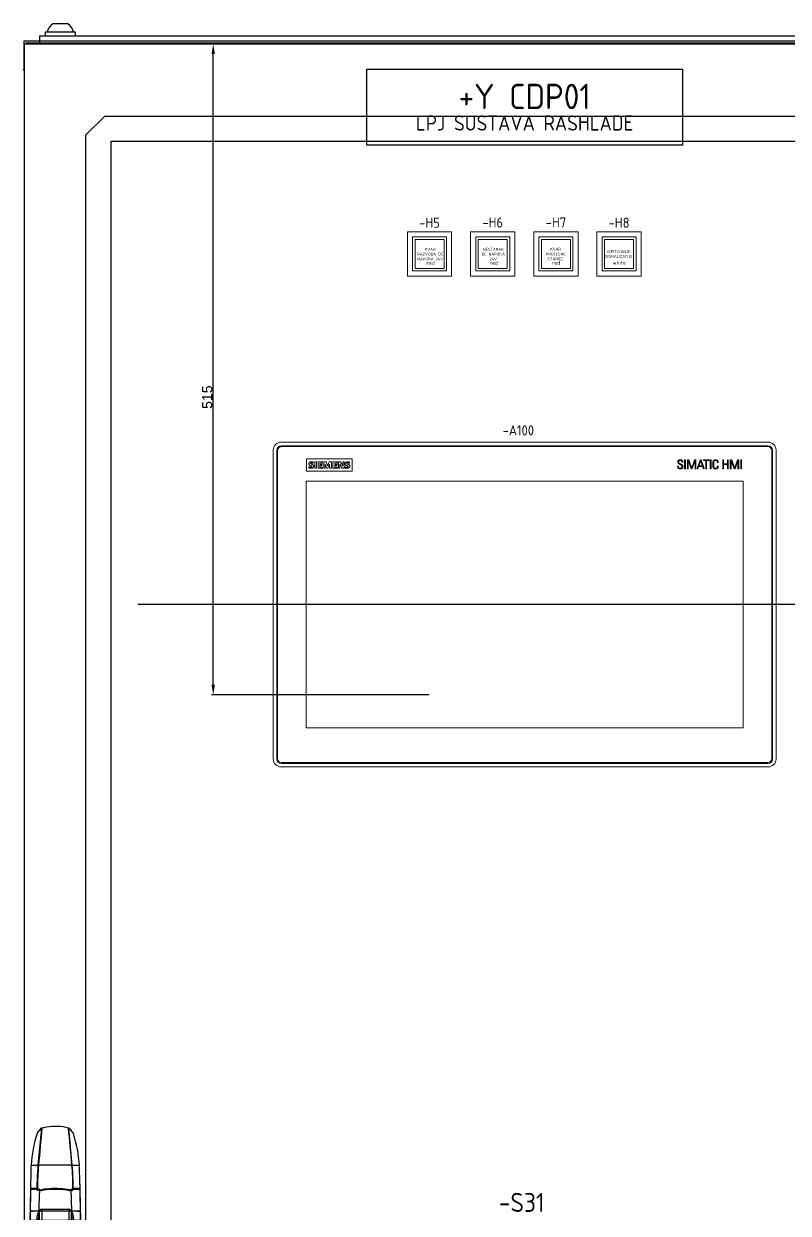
# Model space of a CAD drawing. Header units: millimetres. Extents: x 42151 to 59780, y 37376 to 44547.
# Drawn here: x 43229 to 43834, y 43074 to 44015 of the extents above; entities that cross this region are included whole.
import ezdxf
from ezdxf.enums import TextEntityAlignment as Align

# ---------------------------------------------------------------- set-up
doc = ezdxf.new("R2010")
doc.units = ezdxf.units.MM
doc.set_wipeout_variables(frame=1)
doc.layers.add('! NO PLOT !', color=7, linetype='Continuous', true_color=0xff75dd, plot=False)
doc.layers.add('000-PI-Oprema', color=30, linetype='Continuous', lineweight=5)
for name, color, linetype in [('000-PI-ORMAR', 2, 'Continuous'), ('000-PI_TEXT', 7, 'Continuous'), ('AUT_7', 7, 'Continuous')]:
    doc.layers.add(name, color=color, linetype=linetype)
doc.styles.add('PI0', font='isocpeur.ttf', dxfattribs={"width": 0.9})
doc.styles.get("Standard").update_dxf_attribs({"font": 'arial.ttf'})
doc.dimstyles.new('ISO-25-lb', dxfattribs={"dimtxt": 8, "dimasz": 8, "dimexe": 1.25, "dimexo": 0.625, "dimtad": 1, "dimtxsty": 'Standard', "dimcen": 5, "dimadec": 0, "dimazin": 0, "dimtfac": 1, "dimtmove": 0, "dimatfit": 3, "dimfxl": 1, "dimarcsym": 0})

# ---------------------------------------------------------------- blocks, each defined once
blk = doc.blocks.new('*U97')
at = {"layer": '000-PI-ORMAR'}
for p, q in [((-13.41, 105.24), (-10.65, 134.6)), ((-10.48, 134.65), (-10.91, 134.53)), ((10.91, 134.53), (10.48, 134.65)), ((13.41, 105.24), (10.65, 134.6)), ((-19.14, 105.24), (-13.41, 105.24)), ((13.2, 105.24), (-13.2, 105.24)), ((13.41, 105.24), (19.14, 105.24)), ((-19.31, 101.34), (-19.67, 86.25)), ((19.67, 86.25), (19.31, 101.34)), ((-19.67, 86.25), (-20.5, 27.74)), ((-19.67, 86.25), (-20.14, 61.02)), ((-19.67, 86.25), (-12.5, 86.25)), ((-19.66, 87.03), (-14.25, 87.03)), ((-14.15, 86.25), (-14.25, 87.03)), ((-14.02, 85.32), (-14.15, 86.25)), ((-12.5, 86.25), (-13.43, 60.26)), ((-11.21, 85.08), (-12.5, 86.25)), ((12.5, 86.25), (11.21, 85.08)), ((11.99, 85.79), (14.02, 85.32)), ((12.5, 86.25), (19.67, 86.25)), ((13.43, 60.26), (12.5, 86.25)), ((14.02, 85.32), (14.15, 86.25)), ((14.15, 86.25), (14.25, 87.03)), ((14.25, 87.03), (19.66, 87.03)), ((20.5, 27.74), (19.67, 86.25)), ((20.15, 60.62), (19.67, 86.25)), ((-20.01, 69.28), (-12.67, 69.28)), ((-20.01, 68.98), (-17.35, 68.98)), ((-17.35, 69.28), (17.35, 69.28)), ((-12.67, 69.28), (-12.65, 69.31)), ((-12.65, 69.31), (-12.65, -39.07)), ((-10.73, 70.49), (-10.73, -40.96)), ((-10.73, 70.49), (10.73, 70.49)), ((10.73, 70.49), (10.73, -40.96)), ((12.65, 69.31), (12.65, -39.07)), ((12.65, 69.31), (12.67, 69.28)), ((12.67, 69.28), (20.01, 69.28)), ((17.35, 68.98), (20.01, 68.98)), ((-20.13, 61.86), (-17.35, 61.86)), ((-20.13, 61.85), (-14.69, 61.85)), ((-17.35, 61.85), (17.35, 61.85)), ((-15, 32.81), (-13.43, 60.26)), ((-13.27, -35.12), (-14.69, 61.85)), ((14.69, 61.85), (13.27, -35.12)), ((13.43, 60.26), (15, 32.81)), ((14.69, 61.85), (20.13, 61.85)), ((17.35, 61.86), (20.13, 61.86)), ((20.5, 27.74), (20.31, 48.52)), ((-20.44, 35.92), (-20.5, 27.74)), ((-20.47, 32.81), (-15, 32.81)), ((15, 32.81), (20.47, 32.81)), ((-20.5, 27.74), (-20.09, -55.06)), ((-17.16, 17.77), (-20.5, 23.44)), ((-19.8, 21.43), (19.8, 21.43)), ((20.5, 23.44), (17.16, 17.77)), ((20.09, -55.06), (20.5, 27.74)), ((-17.16, 14.16), (-20.5, 16.99)), ((-17.16, 17.77), (-17.16, -47.43)), ((-16.24, 2.4), (-16.48, 15.53)), ((-16.48, 15.53), (-16.48, -46.12)), ((-16.36, 10.54), (-16.48, 13.04)), ((16.48, 15.53), (16.24, 2.4)), ((16.48, 13.04), (16.36, 10.54)), ((16.48, 15.53), (16.48, -46.12)), ((17.16, 17.77), (17.16, -47.43)), ((20.5, 16.99), (17.16, 14.16)), ((-17.16, 2.54), (-20.5, 2.61)), ((-16.24, 2.4), (-16.48, 2.51)), ((-16.24, -35.11), (-16.24, 2.4)), ((16.48, 2.51), (16.24, 2.4)), ((16.24, 2.4), (16.24, -35.11)), ((20.5, 2.61), (17.16, 2.54)), ((-20.5, -18.21), (-20.36, -35.12)), ((20.36, -35.12), (20.5, -18.21)), ((-20.47, -22.52), (20.47, -22.52)), ((-11.5, -22.68), (-11.5, -29.51)), ((-20.36, -35.12), (-13.27, -35.12)), ((-16.24, -35.11), (16.24, -35.11)), ((13.27, -35.12), (20.36, -35.12)), ((-20.25, -44.17), (-20.09, -55.06)), ((-20.25, -44.17), (20.25, -44.17)), ((-16.48, -46.12), (-16.38, -43.78)), ((-16.38, -43.78), (16.38, -43.78)), ((-10.73, -40.96), (10.73, -40.96)), ((16.38, -43.78), (16.48, -46.12)), ((20.09, -55.06), (20.25, -44.17)), ((-20.16, -50.42), (-17.16, -47.43)), ((-20.09, -55.06), (20.09, -55.06)), ((-20.09, -55.06), (-19.2, -96.13)), ((-20.08, -55.68), (-14.03, -55.68)), ((-14.03, -55.68), (-13.85, -55.06)), ((-13.42, -100.67), (-14.03, -55.68)), ((-13.85, -55.06), (-13.67, -54.42)), ((13.42, -100.67), (14.03, -55.68)), ((13.85, -55.06), (13.67, -54.42)), ((14.03, -55.68), (13.85, -55.06)), ((14.03, -55.68), (20.08, -55.68)), ((17.16, -47.43), (20.16, -50.42)), ((19.2, -96.13), (20.09, -55.06)), ((-18.98, -100.67), (-13.42, -100.67)), ((13.08, -100.67), (-13.08, -100.67)), ((13.42, -100.67), (18.98, -100.67)), ((-17.11, -114.85), (-12.02, -114.85)), ((11.71, -114.85), (-11.71, -114.85)), ((12.02, -114.85), (17.11, -114.85)), ((-9.7, -134.82), (-8.04, -135.19)), ((-7.82, -135.23), (-8.04, -135.19)), ((7.82, -135.23), (8.04, -135.19)), ((8.04, -135.19), (9.7, -134.82))]:
    blk.add_line(p, q, dxfattribs=at)
for points in [[(-10.91, 134.53), (-11.6, 133.9), (-12.24, 133.24), (-12.84, 132.55), (-13.41, 131.8), (-13.93, 131.03), (-14.4, 130.23)], [(10.48, 134.65), (8.34, 135.15), (6.17, 135.54), (3.98, 135.81), (1.73, 135.97), (-0.54, 136), (-2.8, 135.91), (-4.73, 135.73), (-6.65, 135.46), (-8.58, 135.1), (-10.48, 134.65)], [(14.4, 130.23), (13.7, 131.38), (12.89, 132.48), (12.28, 133.2), (11.62, 133.89), (10.91, 134.53)], [(-14.4, 130.23), (-15.31, 127.22), (-16.14, 124.17), (-16.87, 121.1), (-17.51, 118.01), (-18.07, 114.85), (-18.52, 111.66), (-18.88, 108.46), (-19.14, 105.24)], [(19.14, 105.24), (18.88, 108.42), (18.53, 111.59), (18.09, 114.73), (17.54, 117.85), (16.9, 120.99), (16.16, 124.1), (15.33, 127.18), (14.4, 130.23)], [(-19.14, 105.24), (-19.19, 104.29), (-19.24, 103.32), (-19.28, 102.34), (-19.31, 101.34)], [(-14.25, 87.03), (-14.23, 90.25), (-14.16, 93.45), (-14.03, 96.61), (-13.86, 99.69), (-13.64, 102.68), (-13.41, 105.24)], [(14.25, 87.03), (14.23, 90.25), (14.16, 93.45), (14.03, 96.61), (13.86, 99.69), (13.64, 102.68), (13.41, 105.24)], [(19.31, 101.34), (19.28, 102.33), (19.24, 103.31), (19.19, 104.28), (19.14, 105.24)], [(-14.02, 85.32), (-12.17, 85.75), (-11.99, 85.79)], [(-11.99, 85.79), (-10.29, 86.12), (-8.39, 86.43), (-6.48, 86.67), (-4.5, 86.86), (-2.52, 86.97), (-0.52, 87.02), (1.47, 87.01), (3.57, 86.92), (5.67, 86.76), (7.76, 86.52), (9.87, 86.2), (11.96, 85.8), (11.99, 85.79)], [(11.21, 85.08), (8.78, 85.48), (6.33, 85.78), (3.84, 85.99), (1.34, 86.1), (-0.75, 86.11), (-2.84, 86.05), (-4.93, 85.91), (-7.03, 85.71), (-9.13, 85.43), (-11.21, 85.08)], [(-12.67, 69.28), (-13.17, 68.42), (-13.6, 67.5), (-13.96, 66.55), (-14.26, 65.56), (-14.48, 64.55), (-14.62, 63.52), (-14.69, 62.48), (-14.69, 61.85)], [(-12.65, 69.31), (-12.5, 69.52), (-12.34, 69.72), (-12.17, 69.89), (-11.98, 70.05), (-11.79, 70.18), (-11.59, 70.29), (-11.38, 70.38), (-11.17, 70.44), (-10.95, 70.48), (-10.73, 70.49)], [(10.73, 70.49), (10.95, 70.48), (11.17, 70.44), (11.38, 70.38), (11.59, 70.29), (11.79, 70.18), (11.98, 70.05), (12.17, 69.89), (12.34, 69.72), (12.5, 69.52), (12.65, 69.31)], [(14.69, 61.85), (14.67, 62.89), (14.57, 63.93), (14.4, 64.96), (14.15, 65.96), (13.83, 66.94), (13.43, 67.87), (12.97, 68.77), (12.67, 69.28)], [(-16.48, 15.53), (-16.52, 15.9), (-16.59, 16.26), (-16.68, 16.61), (-16.78, 16.95), (-16.91, 17.28), (-17.06, 17.59), (-17.16, 17.77)], [(17.16, 17.77), (17, 17.47), (16.86, 17.16), (16.74, 16.83), (16.64, 16.48), (16.56, 16.13), (16.51, 15.76), (16.48, 15.53)], [(-16.38, -43.78), (-16.36, -43.11), (-16.33, -42.38), (-16.31, -41.59), (-16.3, -40.74), (-16.28, -39.86), (-16.27, -38.93), (-16.26, -37.98), (-16.25, -37), (-16.24, -36.01), (-16.24, -35.11)], [(-13.27, -35.12), (-13.22, -36.16), (-13.09, -37.2), (-12.89, -38.21), (-12.65, -39.07)], [(12.65, -39.07), (12.92, -38.08), (13.11, -37.06), (13.23, -36.02), (13.27, -35.12)], [(16.24, -35.11), (16.24, -36.11), (16.25, -37.1), (16.26, -38.08), (16.27, -39.03), (16.28, -39.95), (16.3, -40.83), (16.32, -41.67), (16.34, -42.45), (16.36, -43.18), (16.38, -43.78)], [(-17.16, -47.43), (-17, -47.26), (-16.86, -47.08), (-16.74, -46.88), (-16.64, -46.68), (-16.56, -46.47), (-16.51, -46.26), (-16.48, -46.12)], [(-12.65, -39.07), (-12.44, -39.63), (-12.15, -40.14), (-11.97, -40.36), (-11.77, -40.56), (-11.53, -40.73), (-11.26, -40.86), (-11.05, -40.93), (-10.83, -40.96), (-10.73, -40.96)], [(10.73, -40.96), (10.96, -40.94), (11.17, -40.9), (11.37, -40.82), (11.56, -40.71), (11.83, -40.51), (12.05, -40.27), (12.34, -39.82), (12.56, -39.33), (12.65, -39.07)], [(16.48, -46.12), (16.52, -46.34), (16.59, -46.55), (16.68, -46.76), (16.78, -46.96), (16.91, -47.15), (17.06, -47.33), (17.16, -47.43)], [(-9.57, -55.06), (-9.95, -55.01), (-11.82, -54.74), (-13.67, -54.42)], [(9.58, -55.06), (7.81, -55.27), (5.83, -55.45), (3.77, -55.58), (1.71, -55.66), (-0.35, -55.68), (-2.41, -55.64), (-4.3, -55.56), (-6.19, -55.42), (-8.06, -55.24), (-9.57, -55.06)], [(13.67, -54.42), (11.74, -54.75), (9.78, -55.04), (9.58, -55.06)], [(8.89, -73.85), (9.63, -74.62), (10.32, -75.46), (10.92, -76.35), (11.44, -77.29), (11.87, -78.24), (12.2, -79.23), (12.45, -80.24), (12.61, -81.28), (12.67, -82.26), (12.65, -83.25), (12.54, -84.24), (12.35, -85.2), (12.09, -86.12), (11.75, -87.01), (11.34, -87.88), (10.86, -88.7), (10.31, -89.5), (9.69, -90.26), (9.02, -90.96), (8.29, -91.61), (7.47, -92.23), (6.61, -92.78), (5.69, -93.26), (4.75, -93.67), (3.73, -94.02), (2.68, -94.28), (1.61, -94.45), (0.54, -94.54), (-0.57, -94.54), (-1.67, -94.44), (-2.76, -94.26), (-3.83, -93.99), (-4.88, -93.62), (-5.89, -93.17), (-6.86, -92.63), (-7.77, -92.01), (-8.62, -91.33), (-9.4, -90.57), (-10.12, -89.75), (-10.76, -88.87), (-11.29, -87.97), (-11.74, -87.03), (-12.11, -86.06), (-12.38, -85.06), (-12.56, -84.1), (-12.66, -83.12), (-12.67, -82.14), (-12.6, -81.17), (-12.45, -80.24), (-12.23, -79.31), (-11.93, -78.41), (-11.57, -77.54), (-11.12, -76.68), (-10.6, -75.85), (-10.01, -75.07), (-9.37, -74.34), (-8.63, -73.62), (-7.83, -72.97), (-6.98, -72.38), (-6.09, -71.86), (-5.12, -71.4), (-4.11, -71.02), (-3.07, -70.73), (-2.02, -70.52), (-0.95, -70.4), (0.13, -70.37), (1.22, -70.42), (2.29, -70.56), (3.33, -70.79), (4.36, -71.11), (5.35, -71.51), (6.31, -71.98), (7.22, -72.53), (8.08, -73.16), (8.89, -73.85)], [(-19.2, -96.13), (-19.11, -98.4), (-18.98, -100.67)], [(-18.98, -100.67), (-18.85, -102.42), (-18.69, -104.15), (-18.51, -105.85), (-18.3, -107.56), (-18.07, -109.24), (-17.82, -110.87), (-17.65, -111.9), (-17.47, -112.9), (-17.29, -113.89), (-17.11, -114.85)], [(-12.02, -114.85), (-12.39, -112.52), (-12.71, -110.05), (-12.98, -107.48), (-13.2, -104.81), (-13.36, -102.07), (-13.42, -100.67)], [(12.02, -114.85), (12.39, -112.52), (12.71, -110.05), (12.98, -107.48), (13.2, -104.81), (13.36, -102.07), (13.42, -100.67)], [(17.11, -114.85), (17.38, -113.41), (17.65, -111.91), (17.9, -110.36), (18.14, -108.72), (18.37, -107.03), (18.57, -105.3), (18.69, -104.16), (18.8, -103.01), (18.89, -101.85), (18.98, -100.67)], [(18.98, -100.67), (19.11, -98.4), (19.2, -96.13)], [(-17.11, -114.85), (-16.46, -117.91), (-15.73, -120.91), (-14.94, -123.85), (-14.07, -126.74), (-13.14, -129.58), (-12.14, -132.35)], [(-8.04, -135.19), (-10.47, -123.49), (-12.02, -114.85)], [(8.04, -135.19), (10.47, -123.49), (12.02, -114.85)], [(12.14, -132.35), (13.13, -129.6), (14.06, -126.78), (14.92, -123.9), (15.72, -120.95), (16.45, -117.93), (17.11, -114.85)], [(-12.14, -132.35), (-11.58, -132.99), (-10.98, -133.61), (-10.36, -134.22), (-9.7, -134.82)], [(-7.82, -135.23), (-5.94, -135.56), (-4.05, -135.79), (-2.15, -135.94), (-0.2, -136), (1.74, -135.96), (3.69, -135.83), (5.76, -135.58), (7.82, -135.23)], [(9.7, -134.82), (10.35, -134.23), (10.98, -133.62), (11.57, -132.99), (12.14, -132.35)]]:
    blk.add_lwpolyline(points, dxfattribs=at)
blk.add_circle((0, -82.1), 8.15, dxfattribs=at)
for centre, major_axis, ratio, start_param, end_param in [((73, -135.16), (0, 546.84), 0.175521, 1.054802, 1.115623), ((-73, -135.16), (0, 546.84), 0.175521, -1.115623, -1.054802), ((-7.53, 87.2), (0, 37), 0.175521, 1.061397, 1.596486), ((7.53, 87.2), (0, 37), 0.175521, 4.6867, 5.221788), ((-7.53, 87.2), (0, 37), 0.175521, -4.6867, -4.66155), ((7.53, 87.2), (0, 37), 0.175521, 4.66155, 4.6867), ((-19.46, 12.78), (-3, 0), 0.71325, 3.261467, 3.839724), ((19.46, 12.78), (-3, 0), 0.71325, 5.585054, 6.163311), ((-19.46, 2.51), (-3, 0), 0.017452, 3.261467, 3.839724), ((19.46, 2.51), (-3, 0), 0.017452, -0.698132, -0.119874), ((137.46, -39.64), (0, 669.86), 0.225671, -4.689366, -4.621155), ((-137.46, -39.64), (0, 669.86), 0.225671, 4.621155, 4.689366), ((-5.86, -95.36), (0, 32.42), 0.225671, 1.735147, 2.215471), ((5.86, -95.36), (0, 32.42), 0.225671, 4.067714, 4.548039), ((21.21, -9.07), (0, 180.2), 0.225671, -4.085045, -3.936826), ((-21.21, -9.07), (0, 180.2), 0.225671, 3.936826, 4.085045)]:
    blk.add_ellipse(centre, major_axis=major_axis, ratio=ratio, start_param=start_param, end_param=end_param, dxfattribs=at)
blk = doc.blocks.new('A$C4c17df16')
at = {"layer": '000-PI-ORMAR'}
blk.add_blockref('*U97', (-3.99, -1008.35), dxfattribs=at)
blk = doc.blocks.new('8806000_2000x800x600')
at = {"layer": '! NO PLOT !'}
for p, q in [((-3755.82, 1846.75), (-3770.82, 1831.75)), ((-3090.82, 1846.75), (-3755.82, 1846.75)), ((-3770.82, 1831.75), (-3770.82, -8.25)), ((-3750.82, 1826.75), (-3750.82, -3.25)), ((-3095.82, 1826.75), (-3750.82, 1826.75))]:
    blk.add_line(p, q, dxfattribs=at)
at = {"layer": '000-PI-ORMAR'}
for p, q in [((-3784.83, 1920), (-3796.83, 1920)), ((-3807.08, 1904), (-3807.08, 1910.5)), ((-3807.08, 1910.5), (-3039.58, 1910.5)), ((-3778.83, 1913.4), (-3802.83, 1913.4)), ((-3802.83, 1913.4), (-3802.83, 1910.5)), ((-3778.83, 1910.5), (-3778.83, 1913.4)), ((-3819.33, 1906.5), (-3807.08, 1906.5)), ((-3819.33, 1883.36), (-3819.33, 1906.5)), ((-3819.32, 1904), (-3819.32, -80.5)), ((-3027.32, 1904), (-3819.32, 1904)), ((-3817.83, 1904), (-3817.83, 1905)), ((-3817.83, 1905), (-3807.08, 1905)), ((-3807.08, 1906.5), (-3039.58, 1906.5)), ((-3807.08, 1905), (-3039.58, 1905)), ((-3819.32, 1883.36), (-3820.11, 1883.5))]:
    blk.add_line(p, q, dxfattribs=at)
for centre, start, end in [((-3790.43, 1910.8), 124.82083, 166.60542), ((-3791.22, 1910.8), 13.39458, 55.17917)]:
    blk.add_arc(centre, 11.2, start, end, dxfattribs=at)
at = {"ltscale": 0.25}
blk.add_blockref('A$C4c17df16', (-3790.83, 1920), dxfattribs=at)
blk = doc.blocks.new('*D98')
at = {"layer": '! NO PLOT !', "color": 0, "linetype": 'Continuous', "lineweight": -2, "ltscale": 0.25, "transparency": 16777216}
for p, q in [((43475.05, 43999.25), (43377.93, 43999.25)), ((43379.18, 43492.25), (43379.18, 43991.25)), ((43550.18, 43484.25), (43377.93, 43484.25))]:
    blk.add_line(p, q, dxfattribs=at)
at = {"layer": '! NO PLOT !', "color": 0, "ltscale": 0.25, "transparency": 16777216}
for points in [[(43377.85, 43991.25), (43380.52, 43991.25), (43379.18, 43999.25)], [(43377.85, 43492.25), (43380.52, 43492.25), (43379.18, 43484.25)]]:
    blk.add_solid(points, dxfattribs=at)
at = {"layer": 'Defpoints', "color": 0, "ltscale": 0.25, "transparency": 16777216}
for p in [(43379.18, 43999.25), (43475.67, 43999.25), (43550.8, 43484.25)]:
    blk.add_point(p, dxfattribs=at)
at = {"layer": '! NO PLOT !', "color": 0, "ltscale": 0.25, "transparency": 16777216, "insert": (43374.47, 43719.82), "char_height": 8, "attachment_point": 5, "rotation": 90}
blk.add_mtext('515', dxfattribs=at)
blk = doc.blocks.new('Siemens HMI panel')
blk.add_wipeout([(51191.79, 45401.34), (51577.09, 45401.34), (51581.58, 45399.48), (51583.44, 45394.99), (51583.44, 45150.69), (51581.58, 45146.2), (51577.09, 45144.34), (51191.79, 45144.34), (51187.3, 45146.2), (51185.44, 45150.69), (51185.44, 45394.99), (51187.3, 45399.48)]).dxf.layer = '! NO PLOT !'
at = {"layer": '000-PI-Oprema'}
for p, q in [((51577.09, 45401.34), (51191.79, 45401.34)), ((51192.04, 45398.54), (51576.84, 45398.54)), ((51576.84, 45397.84), (51192.04, 45397.84)), ((51185.44, 45394.99), (51185.44, 45150.69)), ((51188.24, 45150.94), (51188.24, 45394.74)), ((51188.94, 45394.74), (51188.94, 45150.94)), ((51579.94, 45150.94), (51579.94, 45394.74)), ((51580.64, 45394.74), (51580.64, 45150.94)), ((51583.44, 45150.69), (51583.44, 45394.99)), ((51211.76, 45378.31), (51211.76, 45388.1)), ((51211.76, 45388.1), (51247.91, 45388.1)), ((51213.69, 45381.8), (51213.69, 45380.86)), ((51217.17, 45384.66), (51217.17, 45385.59)), ((51218.27, 45385.65), (51218.27, 45380.76)), ((51219.77, 45385.65), (51218.27, 45385.65)), ((51218.27, 45380.76), (51219.77, 45380.76)), ((51219.77, 45380.76), (51219.77, 45385.65)), ((51220.92, 45385.65), (51220.92, 45380.76)), ((51224.51, 45385.65), (51220.92, 45385.65)), ((51220.92, 45380.76), (51224.56, 45380.76)), ((51222.32, 45384.76), (51224.51, 45384.76)), ((51222.32, 45383.62), (51222.32, 45384.76)), ((51224.25, 45383.62), (51222.32, 45383.62)), ((51222.32, 45381.64), (51222.32, 45382.84)), ((51222.32, 45382.84), (51224.25, 45382.84)), ((51224.56, 45381.64), (51222.32, 45381.64)), ((51224.25, 45382.84), (51224.25, 45383.62)), ((51224.51, 45384.76), (51224.51, 45385.65)), ((51224.56, 45380.76), (51224.56, 45381.64)), ((51225.44, 45385.65), (51225.44, 45380.76)), ((51227.21, 45385.65), (51225.44, 45385.65)), ((51225.44, 45380.76), (51226.43, 45380.76)), ((51226.43, 45383.88), (51227.78, 45380.71)), ((51226.43, 45380.76), (51226.43, 45383.88)), ((51228.51, 45382.68), (51227.21, 45385.65)), ((51227.78, 45380.71), (51228.67, 45380.71)), ((51229.71, 45385.65), (51228.51, 45382.68)), ((51228.67, 45380.71), (51230.07, 45383.93)), ((51231.47, 45385.65), (51229.71, 45385.65)), ((51230.07, 45383.93), (51230.07, 45380.76)), ((51230.07, 45380.76), (51231.47, 45380.76)), ((51231.47, 45380.76), (51231.47, 45385.65)), ((51232.62, 45385.65), (51232.62, 45380.76)), ((51236.26, 45385.65), (51232.62, 45385.65)), ((51232.62, 45380.76), (51236.31, 45380.76)), ((51234.07, 45384.76), (51236.26, 45384.76)), ((51234.07, 45383.62), (51234.07, 45384.76)), ((51236, 45383.62), (51234.07, 45383.62)), ((51234.07, 45381.64), (51234.07, 45382.84)), ((51234.07, 45382.84), (51236, 45382.84)), ((51236.31, 45381.64), (51234.07, 45381.64)), ((51236, 45382.84), (51236, 45383.62)), ((51236.26, 45384.76), (51236.26, 45385.65)), ((51236.31, 45380.76), (51236.31, 45381.64)), ((51237.14, 45385.65), (51237.14, 45380.76)), ((51238.75, 45385.65), (51237.14, 45385.65)), ((51237.14, 45380.76), (51238.13, 45380.76)), ((51238.13, 45380.76), (51238.13, 45383.88)), ((51238.13, 45383.88), (51239.9, 45380.76)), ((51240.47, 45382.63), (51238.75, 45385.65)), ((51239.9, 45380.76), (51241.51, 45380.76)), ((51240.47, 45385.65), (51240.47, 45382.63)), ((51241.51, 45385.65), (51240.47, 45385.65)), ((51241.51, 45380.76), (51241.51, 45385.65)), ((51242.34, 45381.8), (51242.34, 45380.86)), ((51245.77, 45384.66), (51245.77, 45385.59)), ((51247.91, 45388.1), (51247.91, 45378.31)), ((51211.44, 45175.34), (51211.44, 45370.34)), ((51211.44, 45370.34), (51557.44, 45370.34)), ((51247.91, 45378.31), (51211.76, 45378.31)), ((51557.44, 45370.34), (51557.44, 45175.34)), ((51557.44, 45175.34), (51211.44, 45175.34)), ((51191.79, 45144.34), (51577.09, 45144.34)), ((51192.04, 45147.84), (51576.84, 45147.84)), ((51576.84, 45147.14), (51192.04, 45147.14))]:
    blk.add_line(p, q, dxfattribs=at)
for centre, radius, start, end in [((51191.79, 45394.99), 6.35, 90, 180), ((51192.04, 45394.74), 3.8, 90, 180), ((51192.04, 45394.74), 3.1, 90, 180), ((51576.84, 45394.74), 3.8, 0, 90), ((51576.84, 45394.74), 3.1, 0, 90), ((51577.09, 45394.99), 6.35, 0, 90), ((51191.79, 45150.69), 6.35, 180, 270), ((51192.04, 45150.94), 3.8, 180, 270), ((51192.04, 45150.94), 3.1, 180, 270), ((51576.84, 45150.94), 3.8, 270, 0), ((51576.84, 45150.94), 3.1, 270, 0), ((51577.09, 45150.69), 6.35, 270, 0)]:
    blk.add_arc(centre, radius, start, end, dxfattribs=at)
for points, knots in [([(51217.17, 45385.59), (51216.97, 45385.63), (51216.62, 45385.7), (51216.14, 45385.76), (51215.69, 45385.79), (51215.23, 45385.76), (51214.74, 45385.65), (51214.3, 45385.46), (51213.93, 45385.17), (51213.68, 45384.73), (51213.61, 45384.26), (51213.68, 45383.79), (51213.91, 45383.38), (51214.21, 45383.11), (51214.56, 45382.91), (51214.96, 45382.73), (51215.4, 45382.55), (51215.78, 45382.37), (51216.02, 45382.2), (51216.12, 45382), (51216.06, 45381.81), (51215.88, 45381.69), (51215.67, 45381.62), (51215.44, 45381.57), (51215.22, 45381.55), (51214.91, 45381.54), (51214.54, 45381.56), (51214.11, 45381.65), (51213.83, 45381.74), (51213.69, 45381.8)], [0, 0, 0, 0, 0.058167, 0.103291, 0.135497, 0.18739, 0.233927, 0.276573, 0.323469, 0.367574, 0.415117, 0.457643, 0.499335, 0.545023, 0.571534, 0.61311, 0.669886, 0.707355, 0.733443, 0.751236, 0.766876, 0.785371, 0.810586, 0.829835, 0.851293, 0.875106, 0.916093, 0.9575, 1, 1, 1, 1]), ([(51213.69, 45380.86), (51213.86, 45380.81), (51214.2, 45380.73), (51214.7, 45380.65), (51215.21, 45380.62), (51215.73, 45380.65), (51216.25, 45380.76), (51216.74, 45380.95), (51217.17, 45381.25), (51217.46, 45381.69), (51217.53, 45382.19), (51217.47, 45382.67), (51217.24, 45383.09), (51216.94, 45383.37), (51216.58, 45383.58), (51216.18, 45383.77), (51215.75, 45383.96), (51215.36, 45384.14), (51215.13, 45384.31), (51215.03, 45384.51), (51215.08, 45384.67), (51215.21, 45384.77), (51215.37, 45384.84), (51215.54, 45384.89), (51215.71, 45384.91), (51215.95, 45384.92), (51216.29, 45384.89), (51216.72, 45384.8), (51217.02, 45384.71), (51217.17, 45384.66)], [0, 0, 0, 0, 0.050995, 0.09847, 0.142842, 0.197361, 0.247009, 0.29309, 0.345193, 0.39189, 0.440408, 0.484338, 0.527032, 0.573288, 0.601245, 0.643101, 0.698989, 0.736572, 0.762873, 0.781014, 0.793261, 0.807604, 0.826728, 0.842361, 0.858321, 0.874793, 0.911417, 0.952987, 1, 1, 1, 1]), ([(51245.77, 45385.59), (51245.57, 45385.63), (51245.22, 45385.69), (51244.75, 45385.75), (51244.31, 45385.78), (51243.85, 45385.75), (51243.38, 45385.63), (51242.94, 45385.44), (51242.57, 45385.14), (51242.32, 45384.71), (51242.26, 45384.24), (51242.33, 45383.78), (51242.56, 45383.38), (51242.86, 45383.11), (51243.22, 45382.91), (51243.62, 45382.72), (51244.06, 45382.55), (51244.44, 45382.37), (51244.68, 45382.21), (51244.78, 45382.01), (51244.72, 45381.83), (51244.54, 45381.7), (51244.33, 45381.63), (51244.09, 45381.58), (51243.86, 45381.56), (51243.56, 45381.55), (51243.19, 45381.57), (51242.76, 45381.65), (51242.48, 45381.74), (51242.34, 45381.8)], [0, 0, 0, 0, 0.057583, 0.102541, 0.134994, 0.185598, 0.231448, 0.274046, 0.321533, 0.365446, 0.411849, 0.454176, 0.496026, 0.542215, 0.569844, 0.611753, 0.668087, 0.705885, 0.732039, 0.749567, 0.764924, 0.783472, 0.80902, 0.829572, 0.851491, 0.87493, 0.915975, 0.95744, 1, 1, 1, 1]), ([(51242.34, 45380.86), (51242.51, 45380.81), (51242.85, 45380.73), (51243.34, 45380.65), (51243.86, 45380.62), (51244.38, 45380.66), (51244.89, 45380.77), (51245.37, 45380.96), (51245.79, 45381.25), (51246.07, 45381.7), (51246.14, 45382.19), (51246.07, 45382.67), (51245.85, 45383.08), (51245.55, 45383.37), (51245.2, 45383.56), (51244.81, 45383.76), (51244.37, 45383.94), (51243.99, 45384.12), (51243.75, 45384.29), (51243.65, 45384.52), (51243.76, 45384.77), (51244.09, 45384.89), (51244.48, 45384.92), (51244.91, 45384.89), (51245.34, 45384.8), (51245.63, 45384.71), (51245.77, 45384.66)], [0, 0, 0, 0, 0.051177, 0.098821, 0.143351, 0.197996, 0.24762, 0.293548, 0.344848, 0.391383, 0.440309, 0.484046, 0.526614, 0.57274, 0.600034, 0.641579, 0.697513, 0.73523, 0.761625, 0.77983, 0.802755, 0.831617, 0.874986, 0.914128, 0.955604, 1, 1, 1, 1]), ([(51509, 45383.32), (51509.41, 45382.99), (51509.61, 45382.54), (51509.61, 45380.72), (51508.93, 45380.1), (51506.82, 45380.1), (51506.29, 45380.27), (51505.62, 45380.97), (51505.45, 45381.5), (51505.45, 45382.2)], [0, 0, 0, 0, 0.182338, 0.182338, 0.575716, 0.575716, 0.788139, 0.788139, 1, 1, 1, 1]), ([(51508.19, 45383.09), (51508.11, 45383.15), (51507.75, 45383.36), (51506.44, 45384.08), (51506, 45384.43), (51505.63, 45384.95), (51505.56, 45385.25), (51505.56, 45386.24), (51505.74, 45386.68), (51506.48, 45387.23), (51507, 45387.37), (51508.4, 45387.37), (51508.92, 45387.18), (51509.24, 45386.8)], [0, 0, 0, 0, 0.157674, 0.157674, 0.329464, 0.329464, 0.450283, 0.450283, 0.627235, 0.627235, 0.804, 0.804, 1, 1, 1, 1]), ([(51506.16, 45382.2), (51506.16, 45381.7), (51506.22, 45381.34), (51506.57, 45380.79), (51506.98, 45380.62), (51508.48, 45380.62), (51508.93, 45381.04), (51508.93, 45382.35), (51508.68, 45382.76), (51508.19, 45383.09)], [0, 0, 0, 0, 0.160134, 0.160134, 0.413514, 0.413514, 0.781846, 0.781846, 1, 1, 1, 1]), ([(51508.92, 45385.46), (51508.92, 45385.92), (51508.83, 45386.26), (51508.46, 45386.72), (51508.11, 45386.85), (51507.16, 45386.85), (51506.82, 45386.76), (51506.36, 45386.44), (51506.24, 45386.15), (51506.24, 45385.4), (51506.32, 45385.13), (51506.47, 45384.94)], [0, 0, 0, 0, 0.192189, 0.192189, 0.415728, 0.415728, 0.616653, 0.616653, 0.818319, 0.818319, 1, 1, 1, 1]), ([(51537.61, 45382.24), (51537.61, 45381.56), (51537.43, 45381.03), (51536.75, 45380.29), (51536.27, 45380.1), (51534.94, 45380.1), (51534.39, 45380.27), (51533.73, 45380.9), (51533.52, 45381.35), (51533.36, 45382.33), (51533.33, 45382.93), (51533.33, 45384.58), (51533.36, 45385.17), (51533.51, 45386.11), (51533.72, 45386.55), (51534.38, 45387.2), (51534.93, 45387.37), (51536.46, 45387.37), (51537.01, 45387.11), (51537.47, 45386.29), (51537.55, 45385.87), (51537.55, 45385.34)], [0, 0, 0, 0, 0.097347, 0.097347, 0.19495, 0.19495, 0.308614, 0.308614, 0.404537, 0.404537, 0.467228, 0.467228, 0.532536, 0.532536, 0.642402, 0.642402, 0.772292, 0.772292, 0.9158, 0.9158, 1, 1, 1, 1]), ([(51534.51, 45386.46), (51534.29, 45386.22), (51534.15, 45385.86), (51534.03, 45385.06), (51534.01, 45384.52), (51534.01, 45382.96), (51534.03, 45382.42), (51534.15, 45381.61), (51534.29, 45381.25), (51534.5, 45381.02)], [0, 0, 0, 0, 0.307246, 0.307246, 0.501229, 0.501229, 0.693013, 0.693013, 1, 1, 1, 1]), ([(51534.5, 45381.02), (51534.76, 45380.76), (51535.14, 45380.62), (51536.07, 45380.62), (51536.37, 45380.77), (51536.57, 45381.07)], [0, 0, 0, 0, 0.549474, 0.549474, 1, 1, 1, 1]), ([(51534.5, 45381.02), (51534.76, 45380.76), (51535.14, 45380.62), (51536.07, 45380.62), (51536.37, 45380.77), (51536.57, 45381.07)], [0, 0, 0, 0, 0.549474, 0.549474, 1, 1, 1, 1]), ([(51536.87, 45385.34), (51536.87, 45385.8), (51536.79, 45386.14), (51536.43, 45386.69), (51536.11, 45386.85), (51535.14, 45386.85), (51534.76, 45386.72), (51534.51, 45386.46)], [0, 0, 0, 0, 0.267342, 0.267342, 0.61221, 0.61221, 1, 1, 1, 1])]:
    blk.add_open_spline(points, degree=3, knots=knots, dxfattribs=at)
for points in [[(51505.45, 45382.2), (51505.69, 45382.2), (51505.92, 45382.2), (51506.16, 45382.2)], [(51506.47, 45384.94), (51506.48, 45384.92), (51506.89, 45384.64), (51507.69, 45384.12)], [(51506.47, 45384.94), (51506.48, 45384.92), (51506.89, 45384.64), (51507.69, 45384.12)], [(51507.69, 45384.12), (51508.13, 45383.85), (51508.56, 45383.58), (51509, 45383.32)], [(51507.69, 45384.12), (51508.13, 45383.85), (51508.56, 45383.58), (51509, 45383.32)], [(51509.61, 45385.46), (51509.38, 45385.46), (51509.15, 45385.46), (51508.92, 45385.46)], [(51509.24, 45386.8), (51509.49, 45386.49), (51509.61, 45386.05), (51509.61, 45385.46)], [(51510.97, 45380.23), (51510.97, 45382.57), (51510.97, 45384.9), (51510.97, 45387.23)], [(51510.97, 45387.23), (51511.2, 45387.23), (51511.43, 45387.23), (51511.66, 45387.23)], [(51511.66, 45380.23), (51511.43, 45380.23), (51511.2, 45380.23), (51510.97, 45380.23)], [(51511.66, 45387.23), (51511.66, 45384.9), (51511.66, 45382.57), (51511.66, 45380.23)], [(51513.19, 45387.23), (51513.58, 45387.23), (51513.97, 45387.23), (51514.36, 45387.23)], [(51513.19, 45380.23), (51513.19, 45382.57), (51513.19, 45384.9), (51513.19, 45387.23)], [(51513.88, 45380.23), (51513.65, 45380.23), (51513.42, 45380.23), (51513.19, 45380.23)], [(51513.9, 45386.63), (51513.89, 45384.5), (51513.88, 45382.37), (51513.88, 45380.23)], [(51516.22, 45380.23), (51515.45, 45382.37), (51514.67, 45384.5), (51513.9, 45386.63)], [(51514.36, 45387.23), (51515.11, 45385.13), (51515.87, 45383.02), (51516.62, 45380.91)], [(51517.01, 45380.23), (51516.75, 45380.23), (51516.48, 45380.23), (51516.22, 45380.23)], [(51516.62, 45380.91), (51517.38, 45383.02), (51518.13, 45385.13), (51518.89, 45387.23)], [(51519.29, 45386.63), (51518.53, 45384.5), (51517.77, 45382.37), (51517.01, 45380.23)], [(51518.89, 45387.23), (51519.25, 45387.23), (51519.61, 45387.23), (51519.98, 45387.23)], [(51519.29, 45380.23), (51519.29, 45382.37), (51519.29, 45384.5), (51519.29, 45386.63)], [(51519.98, 45380.23), (51519.75, 45380.23), (51519.52, 45380.23), (51519.29, 45380.23)], [(51519.98, 45387.23), (51519.98, 45384.9), (51519.98, 45382.57), (51519.98, 45380.23)], [(51520.89, 45380.23), (51521.7, 45382.57), (51522.51, 45384.9), (51523.31, 45387.23)], [(51521.58, 45380.23), (51521.35, 45380.23), (51521.12, 45380.23), (51520.89, 45380.23)], [(51522.17, 45382.08), (51521.98, 45381.46), (51521.78, 45380.85), (51521.58, 45380.23)], [(51525.2, 45382.08), (51524.19, 45382.08), (51523.18, 45382.08), (51522.17, 45382.08)], [(51523.7, 45386.56), (51523.26, 45385.24), (51522.82, 45383.92), (51522.38, 45382.6)], [(51522.38, 45382.6), (51523.25, 45382.6), (51524.13, 45382.6), (51525.01, 45382.6)], [(51523.31, 45387.23), (51523.58, 45387.23), (51523.85, 45387.23), (51524.13, 45387.23)], [(51525.01, 45382.6), (51524.57, 45383.92), (51524.14, 45385.24), (51523.7, 45386.56)], [(51524.13, 45387.23), (51524.93, 45384.9), (51525.73, 45382.57), (51526.53, 45380.23)], [(51525.81, 45380.23), (51525.61, 45380.85), (51525.4, 45381.46), (51525.2, 45382.08)], [(51526.53, 45380.23), (51526.29, 45380.23), (51526.05, 45380.23), (51525.81, 45380.23)], [(51525.87, 45387.23), (51527.35, 45387.23), (51528.83, 45387.23), (51530.31, 45387.23)], [(51525.87, 45386.71), (51525.87, 45386.89), (51525.87, 45387.06), (51525.87, 45387.23)], [(51527.75, 45386.71), (51527.13, 45386.71), (51526.5, 45386.71), (51525.87, 45386.71)], [(51527.75, 45380.23), (51527.75, 45382.39), (51527.75, 45384.55), (51527.75, 45386.71)], [(51528.43, 45380.23), (51528.21, 45380.23), (51527.98, 45380.23), (51527.75, 45380.23)], [(51528.43, 45386.71), (51528.43, 45384.55), (51528.43, 45382.39), (51528.43, 45380.23)], [(51530.31, 45386.71), (51529.69, 45386.71), (51529.06, 45386.71), (51528.43, 45386.71)], [(51530.31, 45387.23), (51530.31, 45387.06), (51530.31, 45386.89), (51530.31, 45386.71)], [(51531.24, 45387.23), (51531.47, 45387.23), (51531.69, 45387.23), (51531.92, 45387.23)], [(51531.24, 45380.23), (51531.24, 45382.57), (51531.24, 45384.9), (51531.24, 45387.23)], [(51531.92, 45380.23), (51531.69, 45380.23), (51531.47, 45380.23), (51531.24, 45380.23)], [(51531.92, 45387.23), (51531.92, 45384.9), (51531.92, 45382.57), (51531.92, 45380.23)], [(51536.57, 45381.07), (51536.77, 45381.37), (51536.87, 45381.76), (51536.87, 45382.24)], [(51537.55, 45385.34), (51537.32, 45385.34), (51537.1, 45385.34), (51536.87, 45385.34)], [(51536.87, 45382.24), (51537.11, 45382.24), (51537.36, 45382.24), (51537.61, 45382.24)], [(51541.16, 45380.23), (51541.16, 45382.57), (51541.16, 45384.9), (51541.16, 45387.23)], [(51541.16, 45387.23), (51541.38, 45387.23), (51541.61, 45387.23), (51541.84, 45387.23)], [(51541.84, 45380.23), (51541.61, 45380.23), (51541.38, 45380.23), (51541.16, 45380.23)], [(51541.84, 45387.23), (51541.84, 45386.19), (51541.84, 45385.14), (51541.84, 45384.09)], [(51541.84, 45384.09), (51542.86, 45384.09), (51543.87, 45384.09), (51544.89, 45384.09)], [(51541.84, 45383.57), (51541.84, 45382.46), (51541.84, 45381.35), (51541.84, 45380.23)], [(51544.89, 45383.57), (51543.87, 45383.57), (51542.86, 45383.57), (51541.84, 45383.57)], [(51544.89, 45387.23), (51545.12, 45387.23), (51545.34, 45387.23), (51545.57, 45387.23)], [(51544.89, 45384.09), (51544.89, 45385.14), (51544.89, 45386.19), (51544.89, 45387.23)], [(51544.89, 45380.23), (51544.89, 45381.35), (51544.89, 45382.46), (51544.89, 45383.57)], [(51545.57, 45380.23), (51545.34, 45380.23), (51545.12, 45380.23), (51544.89, 45380.23)], [(51545.57, 45387.23), (51545.57, 45384.9), (51545.57, 45382.57), (51545.57, 45380.23)], [(51547.11, 45380.23), (51547.11, 45382.57), (51547.11, 45384.9), (51547.11, 45387.23)], [(51547.11, 45387.23), (51547.49, 45387.23), (51547.88, 45387.23), (51548.27, 45387.23)], [(51547.79, 45380.23), (51547.56, 45380.23), (51547.33, 45380.23), (51547.11, 45380.23)], [(51547.81, 45386.63), (51547.8, 45384.5), (51547.8, 45382.37), (51547.79, 45380.23)], [(51550.13, 45380.23), (51549.36, 45382.37), (51548.58, 45384.5), (51547.81, 45386.63)], [(51548.27, 45387.23), (51549.02, 45385.13), (51549.78, 45383.02), (51550.53, 45380.91)], [(51550.92, 45380.23), (51550.66, 45380.23), (51550.4, 45380.23), (51550.13, 45380.23)], [(51550.53, 45380.91), (51551.29, 45383.02), (51552.04, 45385.13), (51552.8, 45387.23)], [(51553.2, 45386.63), (51552.44, 45384.5), (51551.68, 45382.37), (51550.92, 45380.23)], [(51552.8, 45387.23), (51553.16, 45387.23), (51553.52, 45387.23), (51553.89, 45387.23)], [(51553.2, 45380.23), (51553.2, 45382.37), (51553.2, 45384.5), (51553.2, 45386.63)], [(51553.89, 45380.23), (51553.66, 45380.23), (51553.43, 45380.23), (51553.2, 45380.23)], [(51553.89, 45387.23), (51553.89, 45384.9), (51553.89, 45382.57), (51553.89, 45380.23)], [(51555.42, 45380.23), (51555.42, 45382.57), (51555.42, 45384.9), (51555.42, 45387.23)], [(51555.42, 45387.23), (51555.65, 45387.23), (51555.88, 45387.23), (51556.11, 45387.23)], [(51556.11, 45380.23), (51555.88, 45380.23), (51555.65, 45380.23), (51555.42, 45380.23)], [(51556.11, 45387.23), (51556.11, 45384.9), (51556.11, 45382.57), (51556.11, 45380.23)]]:
    blk.add_open_spline(points, degree=3, dxfattribs=at)

msp = doc.modelspace()

# ---------------------------------------------------------------- linework, layer by layer
at = {"layer": '000-PI-Oprema'}
for points in [[(43567.885, 43815.665), (43532.885, 43815.665), (43532.885, 43850.665), (43567.885, 43850.665)], [(43617.885, 43815.665), (43582.885, 43815.665), (43582.885, 43850.665), (43617.885, 43850.665)], [(43667.885, 43815.665), (43632.885, 43815.665), (43632.885, 43850.665), (43667.885, 43850.665)], [(43717.885, 43815.665), (43682.885, 43815.665), (43682.885, 43850.665), (43717.885, 43850.665)]]:
    msp.add_lwpolyline(points, close=True, dxfattribs=at)
at = {"layer": '000-PI-Oprema', "lineweight": 5, "ltscale": 0.25}
for points in [[(43536.885, 43846.665), (43563.885, 43846.665), (43563.885, 43819.665), (43536.885, 43819.665)], [(43586.885, 43846.665), (43613.885, 43846.665), (43613.885, 43819.665), (43586.885, 43819.665)], [(43636.885, 43846.665), (43663.885, 43846.665), (43663.885, 43819.665), (43636.885, 43819.665)], [(43686.885, 43846.665), (43713.885, 43846.665), (43713.885, 43819.665), (43686.885, 43819.665)], [(43538.885, 43844.665), (43561.885, 43844.665), (43561.885, 43821.665), (43538.885, 43821.665)], [(43588.885, 43844.665), (43611.885, 43844.665), (43611.885, 43821.665), (43588.885, 43821.665)], [(43638.885, 43844.665), (43661.885, 43844.665), (43661.885, 43821.665), (43638.885, 43821.665)], [(43688.885, 43844.665), (43711.885, 43844.665), (43711.885, 43821.665), (43688.885, 43821.665)]]:
    msp.add_lwpolyline(points, close=True, dxfattribs=at)
at = {"layer": 'AUT_7'}
msp.add_lwpolyline([(43500.671, 43979.247), (43750.671, 43979.247), (43750.671, 43919.247), (43500.671, 43919.247)], close=True, dxfattribs=at)

# ---------------------------------------------------------------- block references
msp.add_blockref('8806000_2000x800x600', (47048.998, 42095.247))

# ---------------------------------------------------------------- texts
at = {"layer": '! NO PLOT !', "char_height": 3, "width": 27.82747, "attachment_point": 5, "style": 'PI0'}
for s, insert in [('{\\fISOCPEUR|b0|i0|c238|p34;red}', (43551.251, 43826.071)), ('{\\fISOCPEUR|b0|i0|c238|p34;red}', (43601.251, 43826.071)), ('{\\fISOCPEUR|b0|i0|c238|p34;red}', (43650.543, 43826.186)), ('{\\fISOCPEUR|b0|i0|c238|p34;white}', (43700.543, 43826.186))]:
    msp.add_mtext(s, dxfattribs=dict(at, insert=insert))
at = {"layer": '000-PI_TEXT', "style": 'PI0', "width": 0.9}
for s, height, p in [('-H5', 8, (43550.308, 43857.847)), ('-H6', 8, (43600.385, 43858.04)), ('-H7', 8, (43650.385, 43858.04)), ('-H8', 8, (43700.385, 43857.847)), ('-A100', 8, (43620.654, 43693.544)), ('-S31', 15, (43623.29, 43082.713))]:
    msp.add_text(s, height=height, dxfattribs=at).set_placement(p, align=Align.MIDDLE)
at = {"layer": '000-PI_TEXT', "char_height": 2.3, "width": 18, "attachment_point": 5, "style": 'PI0'}
for s, insert in [('{\\fISOCPEUR|b0|i0|c238|p34;KVAR RAZVODA DC NAPONA 24V}', (43550.845, 43832.995)), ('{\\fISOCPEUR|b0|i0|c238|p34;NESTANAK DC NAPONA 24V}', (43600.845, 43832.995)), ('{\\fISOCPEUR|b0|i0|c238|p34;KVAR PROCESNE STANICE}', (43650.137, 43833.11)), ('{\\fISOCPEUR|b0|i0|c238|p34;ISPITIVANJE SIGNALIZACIJE}', (43700.137, 43833.11))]:
    msp.add_mtext(s, dxfattribs=dict(at, insert=insert))
at = {"layer": 'AUT_7', "linetype": 'Continuous', "insert": (43625.671, 43949.247), "char_height": 20, "width": 238.08137, "attachment_point": 5, "line_spacing_factor": 0.75, "style": 'PI0'}
msp.add_mtext('+Y CDP01\\P{\\H0.6x;\\C7;LPJ SUSTAVA RASHLADE}', dxfattribs=at)

# ---------------------------------------------------------------- next in the draw order: block references
at = {"layer": '000-PI-Oprema'}
msp.add_blockref('Siemens HMI panel', (-7758.755, -1717.091), dxfattribs=at)

# ---------------------------------------------------------------- next in the draw order: linework, layer by layer
at = {"layer": '! NO PLOT !', "ltscale": 0.25}
msp.add_line((44143.67, 43555.747), (43319.404, 43555.747), dxfattribs=at)

# ---------------------------------------------------------------- next in the draw order: dimensions: what is measured, and where the dimension line sits
dim = msp.add_linear_dim(base=(43379.182, 43999.247), p1=(43550.8, 43484.247), p2=(43475.672, 43999.247), angle=90, dimstyle='ISO-25-lb', dxfattribs=at)
dim.commit()
dim.dimension.update_dxf_attribs({"geometry": '*D98', "text_midpoint": (43379.182, 43719.818), "dimtype": 160})

doc.saveas('drawing.dxf')
